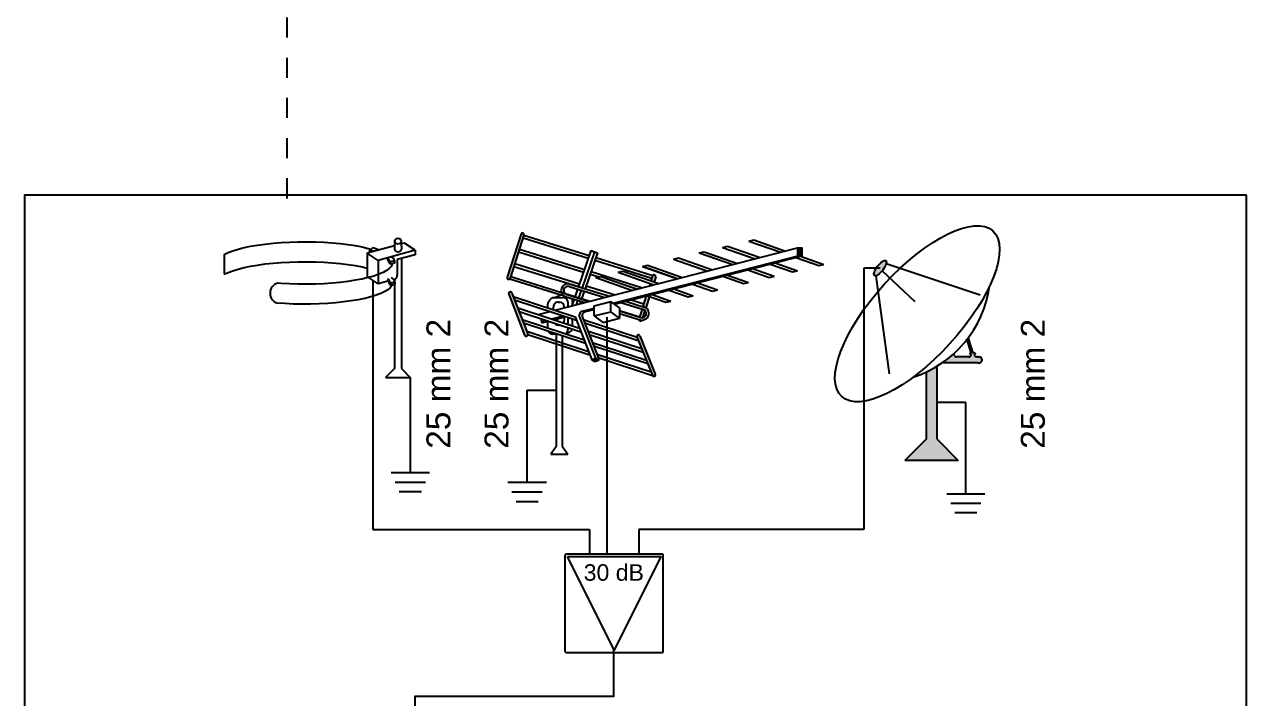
# Model space of a CAD drawing. Header units: millimetres. Extents: x 441156 to 441876, y 4514765 to 4515211.
# Drawn here: x 441546.66 to 441552.74, y 4515137.16 to 4515140.51 of the extents above; entities that cross this region are included whole.
import ezdxf
from ezdxf.enums import TextEntityAlignment as Align

# ---------------------------------------------------------------- set-up
doc = ezdxf.new("R2010")
doc.units = ezdxf.units.MM
doc.linetypes.add('RAYITAS', pattern=[0.375, 0.25, -0.125])
for name, color, linetype in [('01_proyección', 4, 'RAYITAS'), ('BORDE-A1', 4, 'Continuous'), ('CALEFAC_NOTAS', 7, 'Continuous'), ('VENTILACIÓN NOTAS', 7, 'Continuous')]:
    doc.layers.add(name, color=color, linetype=linetype)
doc.styles.add('NIEVES2', font='sanss___.ttf')

msp = doc.modelspace()

# ---------------------------------------------------------------- hatches: boundary and pattern name
at = {"layer": 'BORDE-A1', "ltscale": 0.01}
for points in [[(441549.14533994, 4515139.46271511), (441549.14566922, 4515139.46431053), (441549.1456596, 4515139.46593955), (441549.1453115, 4515139.46753096), (441549.14464013, 4515139.46901523), (441549.14367483, 4515139.47032748), (441549.1424578, 4515139.47141036), (441549.14104222, 4515139.47221654), (441549.13948996, 4515139.47271078), (441549.13786886, 4515139.47287149), (441549.13624977, 4515139.47269164), (441549.13470345, 4515139.4721791), (441549.13329749, 4515139.47135626), (441549.13209333, 4515139.47025908), (441549.1311436, 4515139.46893553), (441549.13048981, 4515139.46744343), (441549.06198451, 4515139.25228853), (441549.06165523, 4515139.25069311), (441549.06166485, 4515139.24906409), (441549.06201295, 4515139.24747267), (441549.06268432, 4515139.2459884), (441549.06364962, 4515139.24467615), (441549.06486665, 4515139.24359328), (441549.06628223, 4515139.2427871), (441549.06783449, 4515139.24229285), (441549.06945559, 4515139.24213214), (441549.07107468, 4515139.24231199), (441549.072621, 4515139.24282453), (441549.07402696, 4515139.24364737), (441549.07523112, 4515139.24474455), (441549.07618085, 4515139.24606811), (441549.07683464, 4515139.2475602)], [(441550.50609459, 4515139.35830833), (441550.53010886, 4515139.35830833), (441550.53010886, 4515139.39752826), (441550.50609459, 4515139.39752826)], [(441550.88932977, 4515139.25984087), (441550.88833619, 4515139.26080855), (441550.88756429, 4515139.26205461), (441550.88701997, 4515139.26356956), (441550.88670735, 4515139.26534186), (441550.88662882, 4515139.26735803), (441550.88678497, 4515139.26960273), (441550.88717462, 4515139.27205887), (441550.8877948, 4515139.27470777), (441550.88864079, 4515139.27752925), (441550.88970615, 4515139.28050185), (441550.89098278, 4515139.28360294), (441550.89246095, 4515139.28680892), (441550.89412942, 4515139.2900954), (441550.8959755, 4515139.29343736), (441550.89798512, 4515139.29680937), (441550.900143, 4515139.30018576), (441550.90243272, 4515139.30354084), (441550.90483684, 4515139.30684907), (441550.90733707, 4515139.31008527), (441550.90991438, 4515139.31322482), (441550.91254916, 4515139.31624382), (441550.91522136, 4515139.3191193), (441550.91791064, 4515139.32182937), (441550.92059652, 4515139.32435341), (441550.92325858, 4515139.3266722), (441550.92587654, 4515139.32876811), (441550.92843049, 4515139.33062517), (441550.93090099, 4515139.33222926), (441550.93326924, 4515139.33356816), (441550.93551721, 4515139.33463169), (441550.93762779, 4515139.33541175), (441550.93958493, 4515139.33590241), (441550.94137372, 4515139.33609993), (441550.94298055, 4515139.33600281), (441550.9443932, 4515139.33561179), (441550.94560091, 4515139.33492984), (441550.94659449, 4515139.33396216), (441550.94736638, 4515139.3327161), (441550.94791071, 4515139.33120116), (441550.94822333, 4515139.32942885), (441550.94830186, 4515139.32741268), (441550.94814571, 4515139.32516798), (441550.94775606, 4515139.32271184), (441550.94713588, 4515139.32006295), (441550.94628989, 4515139.31724146), (441550.94522453, 4515139.31426886), (441550.9439479, 4515139.31116777), (441550.94246973, 4515139.30796179), (441550.94080125, 4515139.30467531), (441550.93895518, 4515139.30133335), (441550.93694556, 4515139.29796134), (441550.93478767, 4515139.29458495), (441550.93249796, 4515139.29122988), (441550.93009384, 4515139.28792165), (441550.92759361, 4515139.28468544), (441550.92501629, 4515139.28154589), (441550.92238151, 4515139.27852689), (441550.91970932, 4515139.27565141), (441550.91702004, 4515139.27294134), (441550.91433416, 4515139.2704173), (441550.9116721, 4515139.26809851), (441550.90905414, 4515139.2660026), (441550.90650018, 4515139.26414554), (441550.90402968, 4515139.26254146), (441550.90166144, 4515139.26120255), (441550.89941347, 4515139.26013902), (441550.89730289, 4515139.25935896), (441550.89534575, 4515139.2588683), (441550.89355696, 4515139.25867078), (441550.89195013, 4515139.2587679), (441550.89053748, 4515139.25915892), (441550.88932977, 4515139.25984087)], [(441549.14849991, 4515138.96413375), (441549.14931136, 4515138.96255821), (441549.15043265, 4515138.96118582), (441549.15181478, 4515138.96007655), (441549.15339733, 4515138.95927887), (441549.15511115, 4515138.95882766), (441549.15688133, 4515138.95874263), (441549.15863051, 4515138.9590275), (441549.16028223, 4515138.95966982), (441549.16176432, 4515138.96064152), (441549.16301199, 4515138.96190012), (441549.16397071, 4515138.96339063), (441549.1645986, 4515138.96504789), (441549.16486819, 4515138.96679949), (441549.16476772, 4515138.96856886), (441549.16430157, 4515138.97027867), (441549.08526264, 4515139.17352129), (441549.08445119, 4515139.17509682), (441549.0833299, 4515139.17646922), (441549.08194777, 4515139.17757849), (441549.08036522, 4515139.17837617), (441549.0786514, 4515139.17882738), (441549.07688122, 4515139.17891241), (441549.07513204, 4515139.17862754), (441549.07348032, 4515139.17798522), (441549.07199823, 4515139.17701352), (441549.07075056, 4515139.17575492), (441549.06979184, 4515139.17426441), (441549.06916395, 4515139.17260715), (441549.06889436, 4515139.17085555), (441549.06899483, 4515139.16908618), (441549.06946098, 4515139.16737637)], [(441549.72091518, 4515138.96100499), (441549.72018056, 4515138.96237951), (441549.7191762, 4515138.96357126), (441549.71794602, 4515138.96452814), (441549.71654377, 4515138.96520835), (441549.71503074, 4515138.96558215), (441549.71347306, 4515138.9656332), (441549.7119388, 4515138.96535928), (441549.71049502, 4515138.96477235), (441549.70920482, 4515138.96389807), (441549.70812459, 4515138.96277465), (441549.70730153, 4515138.96145118), (441549.70677163, 4515138.95998551), (441549.70655803, 4515138.9584417), (441549.70667008, 4515138.95688722), (441549.70710288, 4515138.95538999), (441549.7850122, 4515138.7637433), (441549.78574683, 4515138.76236872), (441549.78675121, 4515138.76117691), (441549.78798142, 4515138.76021997), (441549.78938371, 4515138.75953972), (441549.79089679, 4515138.75916588), (441549.79245454, 4515138.7591148), (441549.79398886, 4515138.75938872), (441549.7954327, 4515138.75997564), (441549.79672296, 4515138.76084994), (441549.79780325, 4515138.76197338), (441549.79862636, 4515138.76329689), (441549.79915631, 4515138.7647626), (441549.79936994, 4515138.76630647), (441549.79925791, 4515138.76786102), (441549.79882512, 4515138.7693583)], [(441549.50131283, 4515138.84969267), (441549.48291845, 4515138.84165079), (441549.50016364, 4515138.83245972), (441549.51855802, 4515138.8405016)], [(441551.40333952, 4515138.8255554), (441551.22541109, 4515138.82555505), (441551.25638031, 4515138.84836969), (441551.28569442, 4515138.87327554), (441551.28569442, 4515138.86671941), (441551.28573704, 4515138.86574326), (441551.28586457, 4515138.86477454), (441551.28607605, 4515138.86382063), (441551.28636986, 4515138.86288877), (441551.28674377, 4515138.86198608), (441551.28719494, 4515138.8611194), (441551.28771992, 4515138.86029534), (441551.28831472, 4515138.85952018), (441551.28897483, 4515138.8587998), (441551.2896952, 4515138.8581397), (441551.29047037, 4515138.8575449), (441551.29129442, 4515138.85701991), (441551.2921611, 4515138.85656875), (441551.2930638, 4515138.85619484), (441551.29399565, 4515138.85590103), (441551.29494957, 4515138.85568955), (441551.29591828, 4515138.85556202), (441551.29689443, 4515138.8555194), (441551.35898556, 4515138.8555194), (441551.35996171, 4515138.85556202), (441551.36093042, 4515138.85568955), (441551.36188434, 4515138.85590103), (441551.36281619, 4515138.85619484), (441551.36371889, 4515138.85656875), (441551.36458557, 4515138.85701991), (441551.36540962, 4515138.8575449), (441551.36618479, 4515138.8581397), (441551.36690517, 4515138.8587998), (441551.36756527, 4515138.85952018), (441551.36816007, 4515138.86029534), (441551.36868506, 4515138.8611194), (441551.36913622, 4515138.86198608), (441551.36951013, 4515138.86288877), (441551.36980394, 4515138.86382063), (441551.37001542, 4515138.86477454), (441551.37014295, 4515138.86574326), (441551.37018557, 4515138.86671941), (441551.37018569, 4515138.86703682), (441551.36934584, 4515138.86738296), (441551.3685683, 4515138.86776515), (441551.36785899, 4515138.86818046), (441551.3672233, 4515138.86862574), (441551.36666607, 4515138.86909761), (441551.36619155, 4515138.86959247), (441551.36580334, 4515138.87010655), (441551.3655044, 4515138.87063594), (441551.36529701, 4515138.87117661), (441551.36518273, 4515138.87172445), (441551.36516245, 4515138.87227529), (441551.36523632, 4515138.87282493), (441551.36540377, 4515138.8733692), (441551.36566353, 4515138.87390395), (441551.36601363, 4515138.87442511), (441551.36645139, 4515138.87492871), (441551.36697349, 4515138.87541093), (441551.36757595, 4515138.87586809), (441551.3682542, 4515138.87629671), (441551.36900306, 4515138.87669353), (441551.36981683, 4515138.87705553), (441551.37068933, 4515138.87737995), (441551.37161392, 4515138.87766434), (441551.37258355, 4515138.87790651), (441551.37359085, 4515138.87810464), (441551.37462815, 4515138.8782572), (441551.37568756, 4515138.87836305), (441551.37676101, 4515138.87842137), (441551.37784034, 4515138.87843172), (441551.37891733, 4515138.87839402), (441551.37998378, 4515138.87830856), (441551.38103158, 4515138.87817599), (441551.38205275, 4515138.87799732), (441551.38303953, 4515138.8777739), (441551.38398439, 4515138.87750745), (441551.38488016, 4515138.87719998), (441551.38572001, 4515138.87685383), (441551.38649755, 4515138.87647165), (441551.38720686, 4515138.87605634), (441551.38784255, 4515138.87561105), (441551.38839978, 4515138.87513918), (441551.3888743, 4515138.87464433), (441551.38926251, 4515138.87413025), (441551.38956145, 4515138.87360086), (441551.38976884, 4515138.87306019), (441551.38988312, 4515138.87251235), (441551.3899034, 4515138.87196151), (441551.38982953, 4515138.87141186), (441551.38966208, 4515138.87086759), (441551.38940232, 4515138.87033284), (441551.38905222, 4515138.86981168), (441551.38861446, 4515138.86930808), (441551.38809236, 4515138.86882586), (441551.38748989, 4515138.86836871), (441551.38681165, 4515138.86794009), (441551.38642721, 4515138.86772786), (441551.38642721, 4515138.86671941), (441551.38646983, 4515138.86574326), (441551.38659737, 4515138.86477454), (441551.38680885, 4515138.86382063), (441551.38710266, 4515138.86288877), (441551.38747657, 4515138.86198608), (441551.38792773, 4515138.8611194), (441551.38845271, 4515138.86029534), (441551.38904752, 4515138.85952018), (441551.38970762, 4515138.8587998), (441551.390428, 4515138.8581397), (441551.39120316, 4515138.8575449), (441551.39202722, 4515138.85701991), (441551.3928939, 4515138.85656875), (441551.3937966, 4515138.85619484), (441551.39472845, 4515138.85590103), (441551.39568236, 4515138.85568955), (441551.39665108, 4515138.85556202), (441551.39762723, 4515138.8555194), (441551.40333952, 4515138.8555194), (441551.41142668, 4515138.8555194), (441551.41235157, 4515138.85548114), (441551.41327014, 4515138.85536664), (441551.41417612, 4515138.85517668), (441551.41506332, 4515138.85491255), (441551.41592568, 4515138.85457606), (441551.4167573, 4515138.8541695), (441551.41755251, 4515138.85369566), (441551.41830587, 4515138.85315777), (441551.41901224, 4515138.8525595), (441551.4196668, 4515138.85190495), (441551.42026507, 4515138.85119857), (441551.42080296, 4515138.85044521), (441551.4212768, 4515138.84965), (441551.42168336, 4515138.84881838), (441551.42201985, 4515138.84795602), (441551.42228398, 4515138.84706882), (441551.42247394, 4515138.84616284), (441551.42258844, 4515138.84524427), (441551.4226267, 4515138.84431938), (441551.4226267, 4515138.83675541), (441551.42258408, 4515138.83577926), (441551.42245654, 4515138.83481055), (441551.42224506, 4515138.83385663), (441551.42195125, 4515138.83292478), (441551.42157734, 4515138.83202208), (441551.42112618, 4515138.83115541), (441551.42060119, 4515138.83033135), (441551.42000639, 4515138.82955618), (441551.41934629, 4515138.82883581), (441551.41862591, 4515138.82817571), (441551.41785074, 4515138.8275809), (441551.41702669, 4515138.82705592), (441551.41616001, 4515138.82660475), (441551.41525731, 4515138.82623084), (441551.41432546, 4515138.82593703), (441551.41337154, 4515138.82572555), (441551.41240283, 4515138.82559802), (441551.41142668, 4515138.8255554)], [(441551.19937116, 4515138.44730977), (441551.30599004, 4515138.34077473), (441551.04105771, 4515138.34077473), (441551.1476772, 4515138.44730977), (441551.1476772, 4515138.78110293), (441551.19937116, 4515138.80877833)]]:
    msp.add_hatch(color=256, dxfattribs=at).paths.add_polyline_path(points, flags=0)
h = msp.add_hatch(color=256, dxfattribs=at)
h.paths.add_polyline_path([(441549.7234565, 4515139.04026789), (441549.71643591, 4515139.0424451), (441549.71638063, 4515139.04087078), (441549.71663383, 4515139.03931598), (441549.71718577, 4515139.03784054), (441549.71801519, 4515139.03650129), (441549.71909017, 4515139.03534978), (441549.72036931, 4515139.03443035), (441549.72180336, 4515139.0337784), (441549.72333711, 4515139.03341903), (441549.72491151, 4515139.03336607), (441549.72646594, 4515139.03362157), (441549.72794056, 4515139.03417569), (441549.72927858, 4515139.03500709), (441549.7304285, 4515139.03608377), (441549.73134604, 4515139.03736426), (441549.73199587, 4515139.03879927)], flags=0)
h.paths.add_polyline_path([(441549.74729393, 4515139.08684067), (441549.74356403, 4515139.08957816), (441549.73932364, 4515139.09142887), (441549.73257108, 4515139.09352286), (441549.71987614, 4515139.05365368), (441549.72692977, 4515139.05146606), (441549.73131631, 4515139.05060568), (441549.73578551, 4515139.05069688)], flags=0)
h.paths.add_polyline_path([(441549.73653817, 4515139.10598405), (441549.74319711, 4515139.10391942), (441549.75149233, 4515139.1000276), (441549.75286058, 4515139.1043239), (441549.76953302, 4515139.15668731), (441549.75922274, 4515139.16030438), (441549.75335379, 4515139.15879722)], flags=0)
h.paths.add_polyline_path([(441549.78744398, 4515139.21294132), (441549.7882511, 4515139.21547651), (441549.77309379, 4515139.22079473), (441549.76909304, 4515139.20822768)], flags=0)
h.paths.add_polyline_path([(441549.80054829, 4515139.25409737), (441549.80088748, 4515139.2557411), (441549.80087751, 4515139.25741944), (441549.8005188, 4515139.25905902), (441549.79982705, 4515139.2605882), (441549.79883248, 4515139.26194014), (441549.79757856, 4515139.26305575), (441549.79612009, 4515139.26388628), (441549.79452082, 4515139.26439543), (441549.79285063, 4515139.26456094), (441549.79118254, 4515139.26437559), (441549.78958943, 4515139.26384747), (441549.78814093, 4515139.26299966), (441549.78690036, 4515139.26186923), (441549.78592193, 4515139.26050556), (441549.7852484, 4515139.25896827), (441549.77720652, 4515139.23371118), (441549.79236383, 4515139.22839296)], flags=0)

# ---------------------------------------------------------------- linework, layer by layer
at = {"layer": '01_proyección', "color": 10, "ltscale": 0.25}
msp.add_line((441547.96669887, 4515139.64417573, -0.00000136), (441547.96669887, 4515154.74417573, -0.00000085), dxfattribs=at)
at = {"layer": 'BORDE-A1', "ltscale": 0.01}
for p, q in [((441549.13048981, 4515139.46744343), (441549.06198451, 4515139.25228853)), ((441549.14533994, 4515139.46271511), (441549.07683464, 4515139.24756021)), ((441549.14077684, 4515139.44838328), (441549.46533792, 4515139.34688925)), ((441549.14482531, 4515139.46133033), (441549.46976151, 4515139.35971881)), ((441550.26454136, 4515139.4321551), (441550.28888546, 4515139.43797326)), ((441550.28888546, 4515139.43797326), (441550.44723991, 4515139.38241134)), ((441548.50061732, 4515139.40811329), (441548.36556242, 4515139.37119358)), ((441548.37672511, 4515139.38571143), (441548.390937, 4515139.39859607)), ((441548.37672511, 4515139.38571143), (441548.37672511, 4515139.37424523)), ((441548.6044905, 4515139.38639862), (441548.41973467, 4515139.3358924)), ((441548.50061732, 4515139.43180325), (441548.50061732, 4515139.39193101)), ((441548.53532371, 4515139.40732452), (441548.53532371, 4515139.43180325)), ((441548.53532371, 4515139.40732452), (441548.53532371, 4515139.39193101)), ((441548.6044905, 4515139.38639862), (441548.6044905, 4515139.36423113)), ((441549.11854509, 4515139.37856051), (441549.4414442, 4515139.27758661)), ((441549.12261805, 4515139.39135335), (441549.44582189, 4515139.290284)), ((441549.30048914, 4515139.08786626), (441550.50609459, 4515139.39752826)), ((441549.47819686, 4515139.38418591), (441549.41650041, 4515139.20523844)), ((441549.49549039, 4515139.37822334), (441549.43398058, 4515139.19981742)), ((441549.47819686, 4515139.38418591), (441549.49549039, 4515139.37822334)), ((441549.49549039, 4515139.37822334), (441549.51087779, 4515139.37291797)), ((441550.0175714, 4515139.3731346), (441550.0419155, 4515139.37895275)), ((441550.0419155, 4515139.37895275), (441550.20753285, 4515139.32084217)), ((441550.13307355, 4515139.40073718), (441550.15741765, 4515139.40655473)), ((441550.13307355, 4515139.40073718), (441550.29601007, 4515139.34356774)), ((441550.15741765, 4515139.40655473), (441550.31963822, 4515139.34963678)), ((441550.26454136, 4515139.4321551), (441550.42361176, 4515139.37634229)), ((441550.50609459, 4515139.39752826), (441550.53010886, 4515139.39752826)), ((441550.50609459, 4515139.39752826), (441550.50609459, 4515139.35830833)), ((441550.53010886, 4515139.35830833), (441550.53010886, 4515139.39752826)), ((441547.65400866, 4515139.36585915), (441547.65400866, 4515139.26645117)), ((441548.41973467, 4515139.3358924), (441548.36556242, 4515139.37119358)), ((441548.36556242, 4515139.37119358), (441548.36556242, 4515139.25501525)), ((441548.41973467, 4515139.3358924), (441548.41973467, 4515139.21971407)), ((441548.46697506, 4515139.34880641), (441548.46697506, 4515139.33807635)), ((441548.50078499, 4515139.3330696), (441548.47712257, 4515139.32786765)), ((441548.47712257, 4515139.32786765), (441548.47712257, 4515139.31746436)), ((441548.50078499, 4515139.32266631), (441548.47712257, 4515139.31746436)), ((441548.50078499, 4515139.3330696), (441548.50078499, 4515139.32266631)), ((441548.6044905, 4515139.36423113), (441548.51472519, 4515139.33969244)), ((441548.51472519, 4515139.33969244), (441548.51472519, 4515139.26160443)), ((441548.53532371, 4515139.34532334), (441548.53532371, 4515138.79735681)), ((441549.09998243, 4515139.32026023), (441549.4214937, 4515139.21972019)), ((441549.51087779, 4515139.37291797), (441549.44953381, 4515139.19499364)), ((441549.49834501, 4515139.33656796), (441549.78173964, 4515139.24794694)), ((441549.50276798, 4515139.34939752), (441549.78578812, 4515139.26089399)), ((441549.58908328, 4515139.12277213), (441550.51554511, 4515139.36073522)), ((441549.59533835, 4515139.11821087), (441550.53010886, 4515139.35830833)), ((441549.88972555, 4515139.34258255), (441549.91406965, 4515139.34840009)), ((441549.88972555, 4515139.34258255), (441550.05981973, 4515139.28290177)), ((441549.91406965, 4515139.34840009), (441550.08344788, 4515139.28897082)), ((441550.0175714, 4515139.3731346), (441550.1839047, 4515139.31477313)), ((441550.37069579, 4515139.31736278), (441550.48155406, 4515139.27846534)), ((441550.39432394, 4515139.32343122), (441550.50589816, 4515139.28428349)), ((441550.49829747, 4515139.35013734), (441550.61302187, 4515139.30988387)), ((441550.50609459, 4515139.35830833), (441550.53010886, 4515139.35830833)), ((441550.52192563, 4515139.35620638), (441550.63736597, 4515139.31570141)), ((441550.61302187, 4515139.30988387), (441550.63736597, 4515139.31570141)), ((441550.94730511, 4515139.32071367), (441551.41462581, 4515139.16445077)), ((441548.41973467, 4515139.21971407), (441548.36556242, 4515139.25501525)), ((441549.07933862, 4515139.25542463), (441549.33269767, 4515139.17619662)), ((441549.09550438, 4515139.30619704), (441549.41668093, 4515139.20576164)), ((441549.47445128, 4515139.26726471), (441549.51781576, 4515139.25370452)), ((441549.47882897, 4515139.2799621), (441549.73567352, 4515139.19964425)), ((441549.50307149, 4515139.25018107), (441549.52741559, 4515139.25599861)), ((441549.52741559, 4515139.25599861), (441549.70816517, 4515139.19257838)), ((441549.61387469, 4515139.27666016), (441549.63821879, 4515139.28247771)), ((441549.61387469, 4515139.27666016), (441549.79208174, 4515139.21413273)), ((441549.63821879, 4515139.28247771), (441549.81570989, 4515139.22020178)), ((441549.73519133, 4515139.30565243), (441549.75953543, 4515139.31146997)), ((441549.73519133, 4515139.30565243), (441549.90983025, 4515139.24437637)), ((441549.90983025, 4515139.24437637), (441549.73519133, 4515139.30565243)), ((441549.75953543, 4515139.31146997), (441549.93345841, 4515139.25044542)), ((441549.7852484, 4515139.25896827), (441549.77720652, 4515139.23371118)), ((441550.13450544, 4515139.25669682), (441550.23820606, 4515139.2203107)), ((441550.1581336, 4515139.26276525), (441550.26255016, 4515139.22612885)), ((441550.25859042, 4515139.28856817), (441550.36605191, 4515139.25086336)), ((441550.28221857, 4515139.29463722), (441550.39039601, 4515139.25668091)), ((441550.36605191, 4515139.25086336), (441550.39039601, 4515139.25668091)), ((441550.48155406, 4515139.27846534), (441550.50589816, 4515139.28428349)), ((441550.83557975, 4515139.29738536), (441550.83557975, 4515138.24191787)), ((441550.91746534, 4515139.29738536), (441550.83557975, 4515139.29738536)), ((441550.89627937, 4515139.25907107), (441550.96158371, 4515138.77168177)), ((441550.9273387, 4515139.28436671), (441551.08983464, 4515139.13116526)), ((441548.39264855, 4515139.23736497), (441548.39264855, 4515138.24191787)), ((441548.46856973, 4515139.23306438), (441548.41973467, 4515139.21971407)), ((441548.46844674, 4515139.24394375), (441548.46844674, 4515139.23321308)), ((441548.50225727, 4515139.22820633), (441548.47859424, 4515139.22300499)), ((441548.47859424, 4515139.22300499), (441548.47859424, 4515139.2126017)), ((441548.50225727, 4515139.21780304), (441548.47859424, 4515139.2126017)), ((441548.49936594, 4515139.24148259), (441548.49695558, 4515139.24082417)), ((441548.50061732, 4515139.24182466), (441548.50061732, 4515139.23483895)), ((441548.50061732, 4515139.21744262), (441548.50061732, 4515138.79735681)), ((441548.50225727, 4515139.22820633), (441548.50225727, 4515139.21780304)), ((441549.07444937, 4515139.24398107), (441549.34508542, 4515139.1593504)), ((441549.37037678, 4515139.20585159), (441549.54680924, 4515139.15113412)), ((441549.37425024, 4515139.21834153), (441549.57095692, 4515139.15733656)), ((441549.45450017, 4515139.20939829), (441549.59842488, 4515139.16439141)), ((441549.50307149, 4515139.25018107), (441549.68453702, 4515139.18650995)), ((441549.66620016, 4515139.20730307), (441549.71097696, 4515139.19330106)), ((441549.66620016, 4515139.20730307), (441549.70816517, 4515139.19257838)), ((441549.77309379, 4515139.22079473), (441549.76909304, 4515139.20822768)), ((441549.7882511, 4515139.21547651), (441549.78744398, 4515139.21294132)), ((441549.80054829, 4515139.25409737), (441549.79236383, 4515139.22839297)), ((441549.8903956, 4515139.19399682), (441549.98669931, 4515139.16020648)), ((441549.98451597, 4515139.21817142), (441550.08367184, 4515139.18338058)), ((441550.00814412, 4515139.22424046), (441550.10801594, 4515139.18919813)), ((441550.23820606, 4515139.2203107), (441550.26255016, 4515139.22612885)), ((441549.06946098, 4515139.16737637), (441549.14849991, 4515138.96413375)), ((441549.08526264, 4515139.17352129), (441549.16430157, 4515138.97027868)), ((441549.09204335, 4515139.15608518), (441549.39944431, 4515139.0554815)), ((441549.09855482, 4515139.13934238), (441549.40598392, 4515139.0387289)), ((441549.27015371, 4515139.13467158), (441549.27772319, 4515139.1425513)), ((441549.29352853, 4515139.14948437), (441549.34077871, 4515139.15048854)), ((441549.29402541, 4515139.15016667), (441549.33022367, 4515139.16399795)), ((441549.34953471, 4515139.17093164), (441549.47325742, 4515139.13224224)), ((441549.35451025, 4515139.15469061), (441549.44789692, 4515139.12572833)), ((441549.3579829, 4515139.16588879), (441549.46954734, 4515139.13128887)), ((441549.39476861, 4515139.14220556), (441549.383374, 4515139.10915564)), ((441549.38613745, 4515139.1171706), (441549.38613745, 4515139.14488211)), ((441549.41223593, 4515139.19286966), (441549.3985919, 4515139.15329481)), ((441549.41224878, 4515139.13678393), (441549.40460281, 4515139.11460787)), ((441549.4297161, 4515139.18744864), (441549.41607207, 4515139.1478738)), ((441549.44526932, 4515139.18262486), (441549.43162529, 4515139.14305001)), ((441549.67811429, 4515139.13947149), (441549.74094523, 4515139.11982389)), ((441549.75335379, 4515139.15879722), (441549.73653817, 4515139.10598405)), ((441549.76953302, 4515139.15668731), (441549.75149233, 4515139.1000276)), ((441549.75922274, 4515139.16030438), (441549.85155201, 4515139.12790922)), ((441549.78285089, 4515139.16637343), (441549.87589611, 4515139.13372677)), ((441549.85155201, 4515139.12790922), (441549.87589611, 4515139.13372677)), ((441549.86676745, 4515139.18792778), (441549.96235521, 4515139.15438832)), ((441549.96235521, 4515139.15438832), (441549.98669931, 4515139.16020648)), ((441550.08367184, 4515139.18338058), (441550.10801594, 4515139.18919813)), ((441549.11397036, 4515139.09970206), (441549.42146677, 4515138.99906717)), ((441549.12104663, 4515139.08150533), (441549.42857425, 4515138.98086003)), ((441549.22324804, 4515139.06802651), (441549.27547438, 4515139.08144107)), ((441549.26385642, 4515139.09985565), (441549.26385642, 4515139.11902717)), ((441549.26385642, 4515139.07845734), (441549.26385642, 4515139.08524356)), ((441549.29246134, 4515139.09049385), (441549.29246134, 4515139.10538559)), ((441549.31504371, 4515139.12796797), (441549.32331262, 4515139.12796797)), ((441549.34589499, 4515139.10538559), (441549.34589499, 4515139.09952888)), ((441549.36384145, 4515139.12791106), (441549.36384145, 4515139.10413849)), ((441549.427802, 4515139.13196076), (441549.42349224, 4515139.1194598)), ((441549.43711056, 4515139.08373762), (441549.49439444, 4515139.09845129)), ((441549.45171103, 4515139.08131991), (441549.49439444, 4515139.09228311)), ((441549.49439444, 4515139.11017266), (441549.57719547, 4515139.13144062)), ((441549.49439444, 4515139.06167293), (441549.49439444, 4515139.11017266)), ((441549.49439444, 4515139.05931886), (441549.57719547, 4515139.08058622)), ((441549.62096198, 4515139.0995246), (441549.57719547, 4515139.13144062)), ((441549.57719547, 4515139.09790362), (441549.57719547, 4515139.13144062)), ((441549.57719547, 4515139.08562846), (441549.57719547, 4515139.09790362)), ((441549.57719547, 4515139.08058622), (441549.57719547, 4515139.08562846)), ((441549.62096198, 4515139.04867019), (441549.57719547, 4515139.08058622)), ((441549.62096198, 4515139.0995246), (441549.62096198, 4515139.04867019)), ((441549.62096198, 4515139.08605313), (441549.72030143, 4515139.0549889)), ((441549.62096198, 4515139.08432996), (441549.72692977, 4515139.05146607)), ((441549.62096198, 4515139.0720548), (441549.7234565, 4515139.04026789)), ((441549.62686091, 4515139.12630721), (441549.73932364, 4515139.09142887)), ((441549.65100919, 4515139.13250965), (441549.74319711, 4515139.10391942)), ((441549.73257108, 4515139.09352287), (441549.71987614, 4515139.05365369)), ((441549.74729393, 4515139.08684068), (441549.73578551, 4515139.05069688)), ((441549.75286058, 4515139.10432391), (441549.75149233, 4515139.1000276)), ((441549.13676263, 4515139.04109337), (441549.44435878, 4515138.94042544)), ((441549.1432692, 4515139.02436158), (441549.45089411, 4515138.92368447)), ((441549.22324804, 4515139.06802651), (441549.22439417, 4515139.06356377)), ((441549.23269795, 4515139.03123408), (441549.25620556, 4515139.03727192)), ((441549.23418431, 4515139.02544774), (441549.26676489, 4515139.03381578)), ((441549.26385642, 4515138.99949918), (441549.26385642, 4515139.03306924)), ((441549.28339265, 4515139.04425517), (441549.34261754, 4515139.05946695)), ((441549.29246134, 4515139.04128674), (441549.29246134, 4515139.04658415)), ((441549.29395198, 4515139.04079904), (441549.35317687, 4515139.05601142)), ((441549.32331262, 4515139.01412045), (441549.31504371, 4515139.01412045)), ((441549.34589499, 4515139.05839425), (441549.34589499, 4515139.03670283)), ((441549.36384145, 4515139.05252102), (441549.36384145, 4515139.017926)), ((441549.38613745, 4515139.01062944), (441549.38613745, 4515139.04522446)), ((441549.39944431, 4515139.0554815), (441549.48291845, 4515138.84165079)), ((441549.42169196, 4515139.05365307), (441549.50160472, 4515138.84894552)), ((441549.43629304, 4515139.05123537), (441549.51855802, 4515138.8405016)), ((441549.43978956, 4515139.04227744), (441549.713063, 4515138.95284256)), ((441549.44632917, 4515139.02552485), (441549.71423422, 4515138.9378468)), ((441549.49439444, 4515139.06167293), (441549.49439444, 4515139.05931886)), ((441549.49439444, 4515139.05931886), (441549.53816095, 4515139.02740284)), ((441549.53816095, 4515139.02740284), (441549.62096198, 4515139.04867019)), ((441549.55767821, 4515139.05399453), (441549.55767821, 4515137.87476455)), ((441549.15926239, 4515138.98323613), (441549.46695768, 4515138.88253576)), ((441549.16486332, 4515138.96670138), (441549.47353768, 4515138.86568037)), ((441549.31265171, 4515138.96892755), (441549.2864388, 4515138.96892755)), ((441549.30657777, 4515138.41086185), (441549.30657777, 4515138.96892755)), ((441549.33480574, 4515138.96167688), (441549.33480574, 4515138.41086185)), ((441549.35080322, 4515138.97104358), (441549.37193228, 4515138.97948505)), ((441549.36384145, 4515139.00204539), (441549.36384145, 4515138.99150993)), ((441549.46181264, 4515138.98586311), (441549.73045628, 4515138.89794335)), ((441549.46892012, 4515138.96765598), (441549.73790337, 4515138.87962546)), ((441549.70710288, 4515138.95539), (441549.7850122, 4515138.76374331)), ((441549.72091518, 4515138.96100499), (441549.79882512, 4515138.7693583)), ((441549.48470465, 4515138.92722138), (441549.75444118, 4515138.83894426)), ((441549.49123998, 4515138.91048042), (441549.76128859, 4515138.8221011)), ((441551.3486349, 4515138.94105572), (441551.36884057, 4515138.87661358)), ((441551.35521367, 4515138.94961712), (441551.37753292, 4515138.87843405)), ((441549.48291845, 4515138.84165079), (441549.50131283, 4515138.84969268)), ((441549.48291845, 4515138.84165079), (441549.50016364, 4515138.83245972)), ((441549.50016364, 4515138.83245972), (441549.51855802, 4515138.8405016)), ((441549.50131283, 4515138.84969268), (441549.51855802, 4515138.8405016)), ((441549.50730355, 4515138.86933171), (441549.77811828, 4515138.78070151)), ((441549.51388355, 4515138.85247631), (441549.7850122, 4515138.76374331)), ((441551.28569442, 4515138.86671941), (441551.28569442, 4515138.87327554)), ((441551.35898556, 4515138.8555194), (441551.29689443, 4515138.8555194)), ((441551.37018557, 4515138.867037), (441551.37018557, 4515138.86671941)), ((441551.38642721, 4515138.86812194), (441551.38642721, 4515138.86671941)), ((441551.40333952, 4515138.8555194), (441551.39762723, 4515138.8555194)), ((441551.40333952, 4515138.8555194), (441551.41142668, 4515138.8555194)), ((441551.4226267, 4515138.84431938), (441551.4226267, 4515138.83675542)), ((441548.50061732, 4515138.79735681), (441548.45673761, 4515138.75347709)), ((441548.53532371, 4515138.79735681), (441548.57920343, 4515138.75347709)), ((441551.1476772, 4515138.44730977), (441551.1476772, 4515138.78110293)), ((441551.19937116, 4515138.80877833), (441551.19937116, 4515138.44730977)), ((441551.40333952, 4515138.8255554), (441551.2254109, 4515138.8255554)), ((441551.40333952, 4515138.8255554), (441551.41142668, 4515138.8255554)), ((441548.45673761, 4515138.75347709), (441548.57920343, 4515138.75347709)), ((441548.57920343, 4515138.75347709), (441548.57920343, 4515138.28067418)), ((441549.16104309, 4515138.6898947), (441549.30657777, 4515138.6898947)), ((441549.16104309, 4515138.23169225), (441549.16104309, 4515138.6898947)), ((441551.34373279, 4515138.62804405), (441551.19937116, 4515138.62804405)), ((441551.34373279, 4515138.17353517), (441551.34373279, 4515138.62804405)), ((441549.30657777, 4515138.41086185), (441549.27807015, 4515138.37134391)), ((441549.33480574, 4515138.41086185), (441549.36331336, 4515138.37134391)), ((441551.1476772, 4515138.44730977), (441551.04105771, 4515138.34077473)), ((441551.19937116, 4515138.44730977), (441551.30599004, 4515138.34077473)), ((441549.27807015, 4515138.37134391), (441549.36331336, 4515138.37134391)), ((441551.30599004, 4515138.34077473), (441551.04105771, 4515138.34077473)), ((441548.39264855, 4515138.24191787), (441548.39264855, 4515137.99714899)), ((441548.48363648, 4515138.28067418), (441548.67476977, 4515138.28067418)), ((441548.50370386, 4515138.23328203), (441548.65470239, 4515138.23328203)), ((441549.06547614, 4515138.23169225), (441549.25661004, 4515138.23169225)), ((441550.83557975, 4515138.24191787), (441550.83557975, 4515137.99714899)), ((441548.52377123, 4515138.18589049), (441548.63463502, 4515138.18589049)), ((441549.08554352, 4515138.1843001), (441549.23654266, 4515138.1843001)), ((441551.43852933, 4515138.17353517), (441551.24893625, 4515138.17353517)), ((441549.10561089, 4515138.13690856), (441549.21647467, 4515138.13690856)), ((441551.4186235, 4515138.12652547), (441551.26884208, 4515138.12652547)), ((441551.39871767, 4515138.07951516), (441551.2887473, 4515138.07951516)), ((441548.39264855, 4515137.99714899), (441549.4712359, 4515137.99714899)), ((441549.4712359, 4515137.99714899), (441549.4712359, 4515137.87476455)), ((441550.83557975, 4515137.99714899), (441549.71600478, 4515137.99714899)), ((441549.71600478, 4515137.99714899), (441549.71600478, 4515137.87476455))]:
    msp.add_line(p, q, dxfattribs=at)
for points in [[(441547.65400866, 4515139.36585915), (441547.67334356, 4515139.37510791), (441547.69633915, 4515139.38385446), (441547.72277397, 4515139.39201456), (441547.75239343, 4515139.39950962), (441547.78491229, 4515139.40626748), (441547.82001738, 4515139.41222303), (441547.8573706, 4515139.41731894), (441547.89661222, 4515139.42150611), (441547.93736434, 4515139.42474424), (441547.97923448, 4515139.42700212), (441548.02181942, 4515139.42825803), (441548.06470902, 4515139.42849986), (441548.10749026, 4515139.42772528), (441548.14975111, 4515139.42594175), (441548.19108459, 4515139.42316645), (441548.23109262, 4515139.41942612), (441548.26938992, 4515139.41475676), (441548.30560765, 4515139.40920335), (441548.33939702, 4515139.40281936), (441548.37043262, 4515139.39566629), (441548.38378546, 4515139.39211278)], [(441548.6044905, 4515139.38639862), (441548.55031826, 4515139.42170041), (441548.53532371, 4515139.41760115)], [(441547.65400866, 4515139.26645117), (441547.67334356, 4515139.27569993), (441547.69633915, 4515139.28444647), (441547.72277397, 4515139.29260657), (441547.75239343, 4515139.30010164), (441547.78491229, 4515139.30685949), (441547.82001738, 4515139.31281505), (441547.8573706, 4515139.31791095), (441547.89661222, 4515139.32209813), (441547.93736434, 4515139.32533625), (441547.97923448, 4515139.32759414), (441548.02181942, 4515139.32885004), (441548.06470902, 4515139.32909187), (441548.10749026, 4515139.32831729), (441548.14975111, 4515139.32653377), (441548.19108459, 4515139.32375847), (441548.23109262, 4515139.32001813), (441548.26938992, 4515139.31534877), (441548.30560765, 4515139.30979536), (441548.33939702, 4515139.30341138), (441548.36556289, 4515139.29747679)], [(441548.49048328, 4515139.3256036), (441548.48945181, 4515139.31524597), (441548.48422147, 4515139.30496264), (441548.47484261, 4515139.29485263), (441548.46140557, 4515139.28501331), (441548.44403975, 4515139.27553943), (441548.4229124, 4515139.26652225), (441548.39822697, 4515139.25804859), (441548.37022121, 4515139.25020006), (441548.33916483, 4515139.24305225), (441548.30535691, 4515139.236674), (441548.26912304, 4515139.23112673), (441548.23081218, 4515139.22646386), (441548.19079329, 4515139.22273031), (441548.14945175, 4515139.21996202), (441548.10718573, 4515139.21818566), (441548.06440225, 4515139.21741833), (441548.02151336, 4515139.21766743), (441547.97893209, 4515139.21893055), (441547.93706852, 4515139.22119554), (441547.91910724, 4515139.22249432)], [(441548.49042598, 4515139.2204042), (441548.48704424, 4515139.21007582), (441548.4794868, 4515139.19987722), (441548.46782644, 4515139.18990663), (441548.45217548, 4515139.18026005), (441548.43268462, 4515139.1710304), (441548.40954158, 4515139.16230657), (441548.38296924, 4515139.15417256), (441548.35322351, 4515139.14670672), (441548.32059085, 4515139.13998093), (441548.28538553, 4515139.13405999), (441548.24794661, 4515139.1290009), (441548.20863463, 4515139.12485239), (441548.16782819, 4515139.12165441), (441548.12592028, 4515139.11943776), (441548.0833145, 4515139.11822379), (441548.04042117, 4515139.11802418), (441547.99765337, 4515139.11884087), (441547.95542297, 4515139.12066599), (441547.91910724, 4515139.12308634)], [(441549.22884774, 4515139.04622556), (441549.23269795, 4515139.03123408), (441549.23418431, 4515139.02544774)], [(441551.37018569, 4515138.86703682), (441551.36924512, 4515138.86742882), (441551.36838436, 4515138.86786599), (441551.36761171, 4515138.86834411), (441551.3669346, 4515138.86885858), (441551.36635956, 4515138.86940444), (441551.36589213, 4515138.86997644), (441551.3655368, 4515138.87056906), (441551.36529701, 4515138.87117661), (441551.36517505, 4515138.87179323), (441551.3651721, 4515138.87241298), (441551.3652882, 4515138.87302989), (441551.36552222, 4515138.87363802), (441551.36587191, 4515138.87423152), (441551.3663339, 4515138.87480467), (441551.36690375, 4515138.87535195), (441551.36757595, 4515138.87586809), (441551.36834405, 4515138.87634811), (441551.36920065, 4515138.87678741), (441551.37013749, 4515138.87718173), (441551.37114555, 4515138.8775273), (441551.37221512, 4515138.87782077), (441551.37333591, 4515138.87805933), (441551.37449712, 4515138.87824067), (441551.37568756, 4515138.87836305), (441551.37689578, 4515138.87842529), (441551.37811013, 4515138.87842679), (441551.37931892, 4515138.87836754), (441551.38051051, 4515138.87824811), (441551.38167343, 4515138.87806964), (441551.38279647, 4515138.87783387), (441551.38386882, 4515138.87754304), (441551.38488016, 4515138.87719998), (441551.38582073, 4515138.87680798), (441551.38668149, 4515138.87637081), (441551.38745414, 4515138.87589269), (441551.38813125, 4515138.87537822), (441551.38870629, 4515138.87483236), (441551.38917372, 4515138.87426036), (441551.38952905, 4515138.87366774), (441551.38976884, 4515138.87306019), (441551.3898908, 4515138.87244357), (441551.38989375, 4515138.87182382), (441551.38977765, 4515138.87120691), (441551.38954363, 4515138.87059877), (441551.38919394, 4515138.87000528), (441551.38873195, 4515138.86943213), (441551.3881621, 4515138.86888485), (441551.38748989, 4515138.86836871), (441551.38672179, 4515138.86788868), (441551.3864269, 4515138.86772757)], [(441549.59099781, 4515137.40271029), (441549.59099781, 4515137.16598566), (441548.60168728, 4515137.16598566), (441548.60168728, 4515135.52881767), (441548.77652219, 4515135.52881767)]]:
    msp.add_lwpolyline(points, dxfattribs=at)
for points in [[(441549.59362034, 4515137.87476455), (441549.35619452, 4515137.87476455), (441549.35392539, 4515137.87440516), (441549.35187838, 4515137.87336215), (441549.35025386, 4515137.87173763), (441549.34921085, 4515137.86969062), (441549.34885146, 4515137.86742148), (441549.34885146, 4515137.39256986), (441549.34921085, 4515137.39030073), (441549.35025386, 4515137.38825371), (441549.35187838, 4515137.38662919), (441549.35392539, 4515137.38558619), (441549.35619452, 4515137.38522679), (441549.83104615, 4515137.38522679), (441549.83331528, 4515137.38558619), (441549.8353623, 4515137.38662919), (441549.83698682, 4515137.38825371), (441549.83802982, 4515137.39030073), (441549.83838922, 4515137.39256986), (441549.83838922, 4515137.86742148), (441549.83802982, 4515137.86969062), (441549.83698682, 4515137.87173763), (441549.8353623, 4515137.87336215), (441549.83331528, 4515137.87440516), (441549.83104615, 4515137.87476455), (441549.59362034, 4515137.87476455)], [(441549.3610899, 4515137.86252611), (441549.82615077, 4515137.86252611), (441549.59362034, 4515137.39746524), (441549.3610899, 4515137.86252611)]]:
    msp.add_lwpolyline(points, close=True, dxfattribs=at)
for centre, radius, start, end in [((441548.51797021, 4515139.42587617), 0.01833747, 18.858619357, 161.14140049), ((441549.13791488, 4515139.46507958), 0.00779222, 342.338558347, 162.338520939), ((441548.3152667, 4515139.10855779), 0.28388662, 73.034471785, 77.497010906), ((441548.35481401, 4515139.24394558), 0.15881339, 64.317950242, 76.852719819), ((441548.51797021, 4515139.43630944), 0.01792871, 194.555382406, 345.444562574), ((441548.51797021, 4515139.39643659), 0.01792871, 194.555382406, 345.444562574), ((441548.44705577, 4515139.32622464), 0.03011147, 3.128005786, 48.584414578), ((441548.42887373, 4515139.30651463), 0.04947575, 12.786584541, 39.636991091), ((441548.47820567, 4515139.33100498), 0.02267355, 5.224229161, 77.906331864), ((441548.49386537, 4515139.26160443), 0.02085982, 285.289322638, 359.999982391), ((441549.79289804, 4515139.25653282), 0.00802842, 342.338558347, 162.338520939), ((441547.93336728, 4515139.17279004), 0.05170926, 106.008364794, 253.991617598), ((441548.44852745, 4515139.22136198), 0.03011147, 3.128005786, 48.584414578), ((441548.4303454, 4515139.20165135), 0.04947575, 12.786584541, 39.636991091), ((441548.47967796, 4515139.22614232), 0.02267355, 5.224229161, 77.906331864), ((441549.06940957, 4515139.24992406), 0.00779222, 162.338538523, 342.338558347), ((441549.36438055, 4515139.18651607), 0.033321, 72.769593362, 252.769613181), ((441549.36417984, 4515139.18587049), 0.0209204, 72.769593362, 252.769613181), ((441550.91203514, 4515139.28336683), 0.55479375, 287.857660998, 352.077921887), ((441549.07736212, 4515139.17044883), 0.00847757, 21.250488987, 201.250508797), ((441549.2864388, 4515139.11902717), 0.02258238, 136.149669037, 180.00001985), ((441549.29400827, 4515139.12690689), 0.02258238, 91.218032253, 136.149669037), ((441549.34125846, 4515139.12791106), 0.02258238, 0, 91.218032253), ((441549.31504371, 4515139.10538559), 0.02258238, 89.999981277, 180.00001985), ((441549.32331262, 4515139.10538559), 0.02258238, 0, 89.999981277), ((441549.44272862, 4515139.06186507), 0.02258238, 104.405114244, 201.324477658), ((441549.45732909, 4515139.05944737), 0.02258238, 104.405114244, 201.324477658), ((441549.7333268, 4515139.07209335), 0.033321, 252.769613181, 72.769575848), ((441549.7331267, 4515139.07144777), 0.0209204, 252.769613181, 72.769575848), ((441549.31504371, 4515139.03670283), 0.02258238, 213.733941362, 270.000001124), ((441549.32331262, 4515139.03670283), 0.02258238, 270.000001124, 277.674083243), ((441549.32331262, 4515139.03670283), 0.02258238, 328.463124836, 359.999982391), ((441549.72439274, 4515139.04137792), 0.00802842, 172.357393134, 342.338558347), ((441549.15640105, 4515138.96720621), 0.00847757, 201.250508797, 21.250528664), ((441549.2864388, 4515138.99150993), 0.02258238, 197.989634092, 270.000001124), ((441549.34125846, 4515138.99150993), 0.02258238, 295.002504212, 359.999982391), ((441549.36355446, 4515139.00045562), 0.02258238, 291.776579965, 345.941316993), ((441549.71400903, 4515138.9581975), 0.00745505, 22.123046404, 202.12306622), ((441551.29689443, 4515138.86671941), 0.01120001, 180.000017609, 269.999998876), ((441551.35898556, 4515138.86671941), 0.01120001, 269.999998876, 359.99998015), ((441551.39762723, 4515138.86671941), 0.01120001, 180.000017609, 269.999998876), ((441551.41142668, 4515138.84431938), 0.01120001, 359.99998015, 90.000018723), ((441551.41142668, 4515138.83675542), 0.01120001, 269.999998876, 359.99998015), ((441549.79191835, 4515138.76655081), 0.00745505, 202.12306622, 22.123086092)]:
    msp.add_arc(centre, radius, start, end, dxfattribs=at)
for centre, major_axis, ratio in [((441551.1021557, 4515139.0702533), (-0.3758008, -0.41210603), 0.394536), ((441550.91746534, 4515139.29738536), (-0.02813573, -0.03754437), 0.336361)]:
    msp.add_ellipse(centre, major_axis=major_axis, ratio=ratio, dxfattribs=at)
at = {"layer": 'CALEFAC_NOTAS', "color": 7}
msp.add_lwpolyline([(441552.74060739, 4515139.66104037), (441546.65968301, 4515139.66104037), (441546.65968301, 4515133.9318745), (441552.74060739, 4515133.9318745)], close=True, dxfattribs=at)

# ---------------------------------------------------------------- texts
at = {"layer": 'BORDE-A1', "ltscale": 0.01, "style": 'NIEVES2'}
msp.add_text('30 dB', height=0.082099562, dxfattribs=at).set_placement((441549.44240157, 4515137.71755961), align=Align.BOTTOM_LEFT)
at = {"layer": 'VENTILACIÓN NOTAS', "color": 5, "style": 'NIEVES2'}
for p in [(441548.77896431, 4515138.39832601), (441549.06802969, 4515138.39832601), (441551.73670311, 4515138.39832601)]:
    msp.add_text('25 mm 2 ', height=0.119022715, rotation=90, dxfattribs=at).set_placement(p)

doc.saveas('drawing.dxf')
